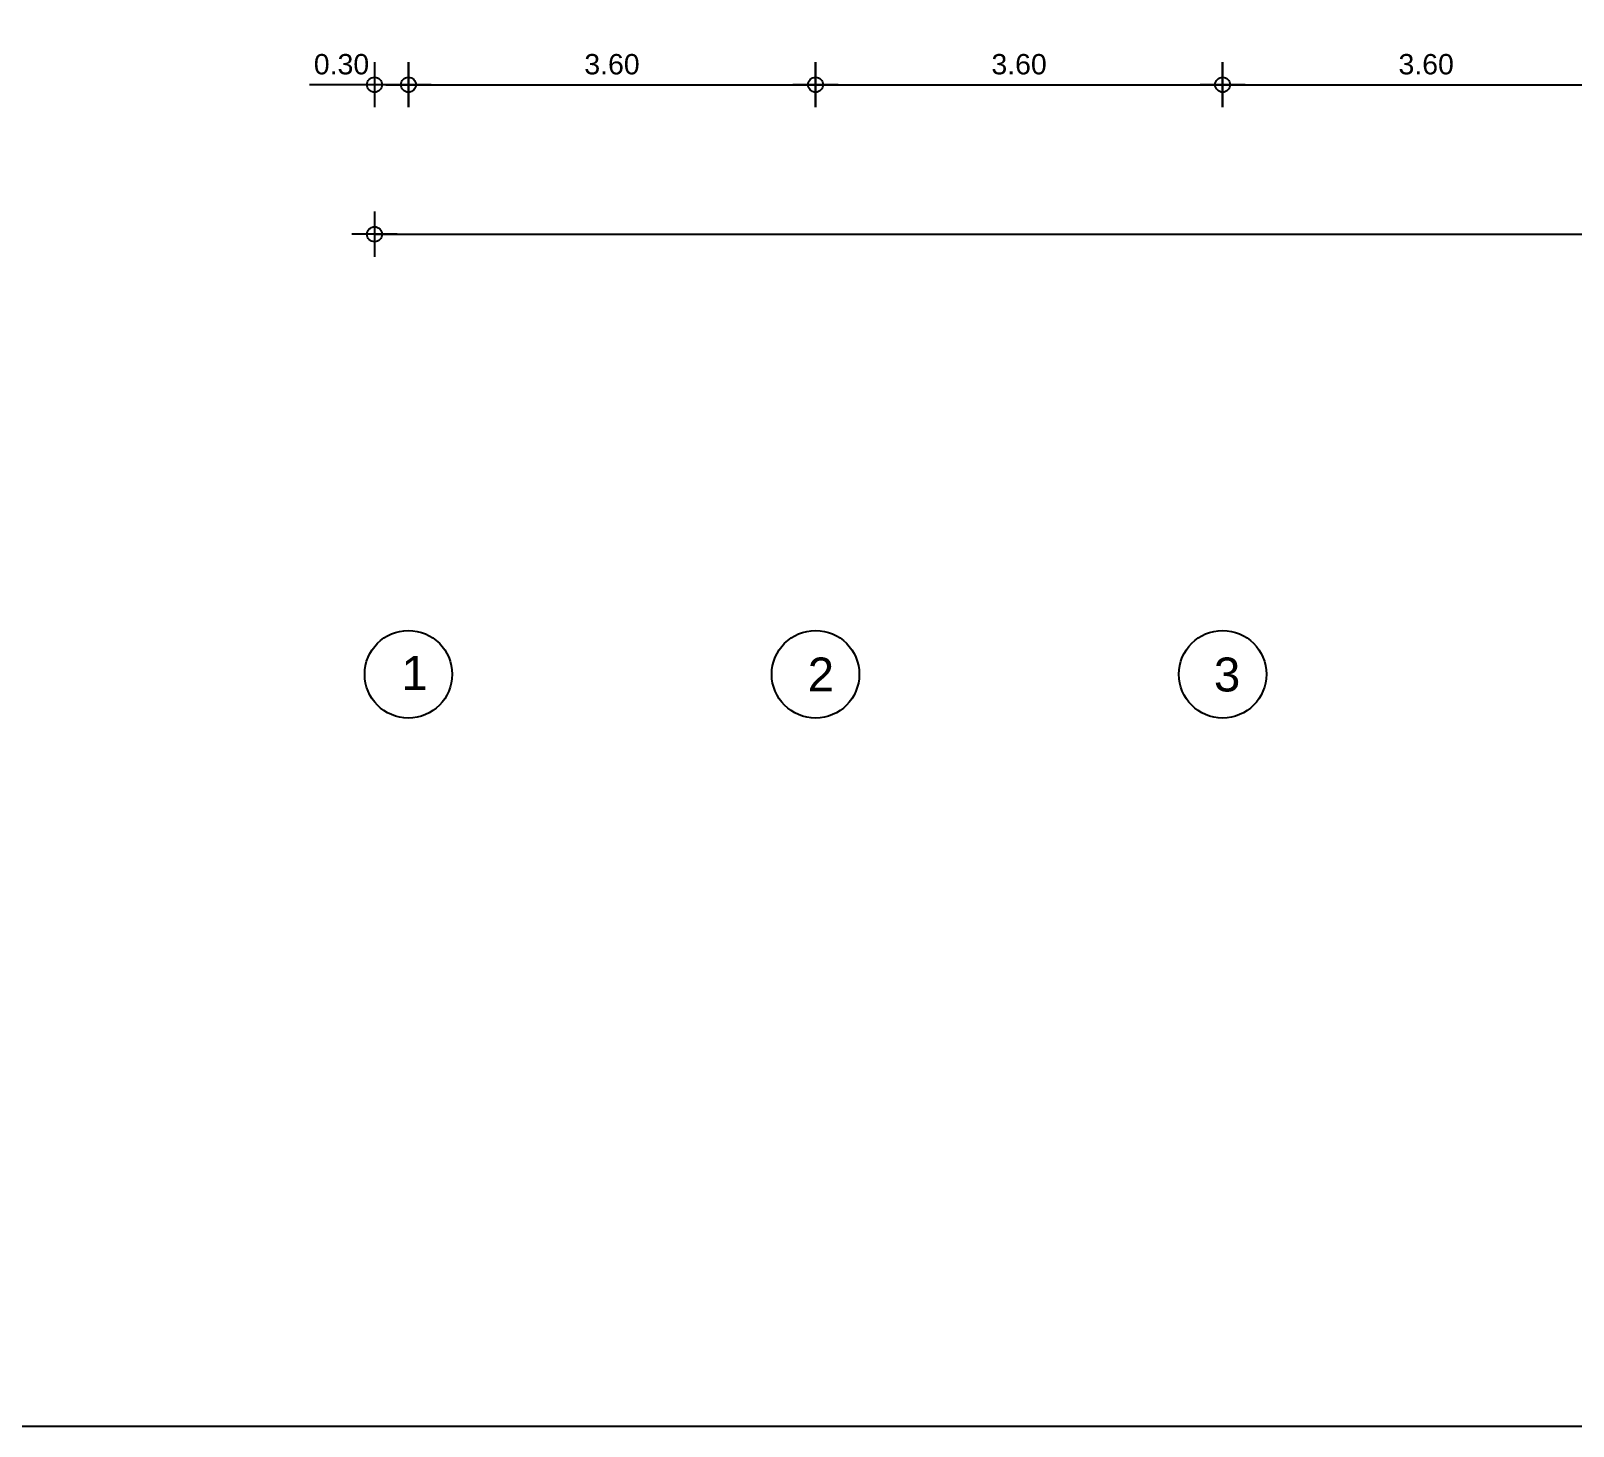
# Model space of a CAD drawing. Header units: metres. Extents: x -11 to 85, y -301 to 135.
# Drawn here: x 11.73 to 25.37, y -299.74 to -287.41 of the extents above; entities that cross this region are included whole.
import ezdxf

# ---------------------------------------------------------------- set-up
doc = ezdxf.new("R2010")
doc.units = ezdxf.units.M
doc.header["$LTSCALE"] = 0.036
doc.header["$PDMODE"] = 2
for name, color, linetype in [('arxitek ypogeio', 252, 'Continuous'), ('BORDER', 5, 'Continuous'), ('DIMBLK', 252, 'Continuous'), ('LAYER-ON', 4, 'Continuous')]:
    doc.layers.add(name, color=color, linetype=linetype)
doc.styles.add('COMU-N', font='arial.ttf')
doc.styles.get("Standard").update_dxf_attribs({"font": 'arial.ttf'})
doc.dimstyles.new('CADWDOT', dxfattribs={"dimscale": 0.1, "dimtxt": 1.8, "dimasz": 0.08, "dimexe": 2, "dimexo": 0, "dimgap": 0.09, "dimtad": 0, "dimrnd": 0.001, "dimzin": 0, "dimdsep": 46, "dimtxsty": 'Standard', "dimblk1": 'ARTDIM', "dimblk2": 'ARTDIM', "dimsah": 1, "dimcen": 0.09, "dimdle": 0.05, "dimse1": 1, "dimse2": 1, "dimadec": 0, "dimazin": 0, "dimtfac": 1, "dimtmove": 0, "dimatfit": 3, "dimldrblk": 'ARTDIM', "dimfxl": 2, "dimtvp": 0.9999, "dimtolj": 1, "dimtzin": 0, "dimarcsym": 0})

# ---------------------------------------------------------------- blocks, each defined once
blk = doc.blocks.new('ARTDIM')
at = {"layer": 'DIMBLK'}
for p, q in [((0, -24.9975), (0, 24.9975)), ((-24.9975, 0), (24.9975, 0))]:
    blk.add_line(p, q, dxfattribs=at)
blk.add_circle((0, 0), 8.25, dxfattribs=at)
blk = doc.blocks.new('*D1495')
at = {"layer": 'arxitek ypogeio', "color": 0, "lineweight": -2}
for p, q in [((14.774, -287.882), (14.199, -287.882)), ((15.066, -287.882), (14.782, -287.882))]:
    blk.add_line(p, q, dxfattribs=at)
at = {"layer": 'Defpoints', "color": 0, "transparency": 16777216}
for p in [(14.774, -285.39), (15.074, -285.39), (14.774, -287.882)]:
    blk.add_point(p, dxfattribs=at)
at = {"layer": 'arxitek ypogeio', "color": 0, "lineweight": -2, "xscale": 0.008, "yscale": 0.008, "zscale": 0.008, "rotation": 180}
blk.add_blockref('ARTDIM', (14.774, -287.882), dxfattribs=at)
at = {"layer": 'arxitek ypogeio', "color": 0, "lineweight": -2, "xscale": 0.008, "yscale": 0.008, "zscale": 0.008}
blk.add_blockref('ARTDIM', (15.074, -287.882), dxfattribs=at)
at = {"layer": 'arxitek ypogeio', "color": 0, "insert": (14.482, -287.702), "char_height": 0.18, "attachment_point": 5}
blk.add_mtext('\\A1;0.30', dxfattribs=at)
blk = doc.blocks.new('*D1496')
at = {"layer": 'arxitek ypogeio', "color": 0, "lineweight": -2}
blk.add_line((14.782, -289.204), (47.766, -289.204), dxfattribs=at)
at = {"layer": 'Defpoints', "color": 0, "transparency": 16777216}
for p in [(14.774, -285.985), (47.774, -285.985), (47.774, -289.204)]:
    blk.add_point(p, dxfattribs=at)
at = {"layer": 'arxitek ypogeio', "color": 0, "lineweight": -2, "xscale": 0.008, "yscale": 0.008, "zscale": 0.008, "rotation": 180}
blk.add_blockref('ARTDIM', (14.774, -289.204), dxfattribs=at)
at = {"layer": 'arxitek ypogeio', "color": 0, "lineweight": -2, "xscale": 0.008, "yscale": 0.008, "zscale": 0.008}
blk.add_blockref('ARTDIM', (47.774, -289.204), dxfattribs=at)
at = {"layer": 'arxitek ypogeio', "color": 0, "insert": (31.274, -289.024), "char_height": 0.18, "attachment_point": 5}
blk.add_mtext('\\A1;33.00', dxfattribs=at)
blk = doc.blocks.new('*D1497')
at = {"layer": 'arxitek ypogeio', "color": 0, "lineweight": -2}
blk.add_line((15.082, -287.882), (18.666, -287.882), dxfattribs=at)
at = {"layer": 'Defpoints', "color": 0, "transparency": 16777216}
for p in [(15.074, -285.39), (18.674, -287.882), (18.674, -291.098)]:
    blk.add_point(p, dxfattribs=at)
at = {"layer": 'arxitek ypogeio', "color": 0, "lineweight": -2, "xscale": 0.008, "yscale": 0.008, "zscale": 0.008, "rotation": 180}
blk.add_blockref('ARTDIM', (15.074, -287.882), dxfattribs=at)
at = {"layer": 'arxitek ypogeio', "color": 0, "lineweight": -2, "xscale": 0.008, "yscale": 0.008, "zscale": 0.008}
blk.add_blockref('ARTDIM', (18.674, -287.882), dxfattribs=at)
at = {"layer": 'arxitek ypogeio', "color": 0, "insert": (16.874, -287.702), "char_height": 0.18, "attachment_point": 5}
blk.add_mtext('\\A1;3.60', dxfattribs=at)
blk = doc.blocks.new('*D1498')
at = {"layer": 'arxitek ypogeio', "color": 0, "lineweight": -2}
blk.add_line((18.682, -287.882), (22.266, -287.882), dxfattribs=at)
at = {"layer": 'Defpoints', "color": 0, "transparency": 16777216}
for p in [(22.274, -287.882), (18.674, -291.098), (22.274, -291.098)]:
    blk.add_point(p, dxfattribs=at)
at = {"layer": 'arxitek ypogeio', "color": 0, "lineweight": -2, "xscale": 0.008, "yscale": 0.008, "zscale": 0.008, "rotation": 180}
blk.add_blockref('ARTDIM', (18.674, -287.882), dxfattribs=at)
at = {"layer": 'arxitek ypogeio', "color": 0, "lineweight": -2, "xscale": 0.008, "yscale": 0.008, "zscale": 0.008}
blk.add_blockref('ARTDIM', (22.274, -287.882), dxfattribs=at)
at = {"layer": 'arxitek ypogeio', "color": 0, "insert": (20.474, -287.702), "char_height": 0.18, "attachment_point": 5}
blk.add_mtext('\\A1;3.60', dxfattribs=at)
blk = doc.blocks.new('*D1499')
at = {"layer": 'arxitek ypogeio', "color": 0, "lineweight": -2}
blk.add_line((22.282, -287.882), (25.866, -287.882), dxfattribs=at)
at = {"layer": 'Defpoints', "color": 0, "transparency": 16777216}
for p in [(25.874, -287.882), (22.274, -291.098), (25.874, -291.098)]:
    blk.add_point(p, dxfattribs=at)
at = {"layer": 'arxitek ypogeio', "color": 0, "lineweight": -2, "xscale": 0.008, "yscale": 0.008, "zscale": 0.008, "rotation": 180}
blk.add_blockref('ARTDIM', (22.274, -287.882), dxfattribs=at)
at = {"layer": 'arxitek ypogeio', "color": 0, "lineweight": -2, "xscale": 0.008, "yscale": 0.008, "zscale": 0.008}
blk.add_blockref('ARTDIM', (25.874, -287.882), dxfattribs=at)
at = {"layer": 'arxitek ypogeio', "color": 0, "insert": (24.074, -287.702), "char_height": 0.18, "attachment_point": 5}
blk.add_mtext('\\A1;3.60', dxfattribs=at)
blk = doc.blocks.new('art103')
at = {"layer": 'BORDER'}
blk.add_line((0.25, 0.25), (20.75, 0.25), dxfattribs=at)

msp = doc.modelspace()

# ---------------------------------------------------------------- linework, layer by layer
at = {"layer": 'arxitek ypogeio'}
for centre in [(15.074, -293.095), (18.674, -293.095), (22.274, -293.095)]:
    msp.add_circle(centre, 0.387, dxfattribs=at)

# ---------------------------------------------------------------- block references
at = {"layer": 'LAYER-ON', "xscale": 4, "yscale": 4, "zscale": 4}
msp.add_blockref('art103', (0, -300.743), dxfattribs=at)

# ---------------------------------------------------------------- texts
at = {"layer": 'arxitek ypogeio', "style": 'COMU-N'}
for s, p in [('1', (15.012, -293.233)), ('2', (18.605, -293.247)), ('3', (22.197, -293.247))]:
    msp.add_text(s, height=0.3, dxfattribs=at).set_placement(p)

# ---------------------------------------------------------------- dimensions: what is measured, and where the dimension line sits
at = {"layer": 'arxitek ypogeio'}
for base, p1, p2, picture, middle in [((14.774, -287.882), (15.074, -285.39), (14.774, -285.39), '*D1495', (14.482, -287.702)), ((18.674, -287.882), (15.074, -285.39), (18.674, -291.098), '*D1497', (16.874, -287.702)), ((47.774, -289.204), (14.774, -285.985), (47.774, -285.985), '*D1496', (31.274, -289.024)), ((22.274, -287.882), (18.674, -291.098), (22.274, -291.098), '*D1498', (20.474, -287.702)), ((25.874, -287.882), (22.274, -291.098), (25.874, -291.098), '*D1499', (24.074, -287.702))]:
    dim = msp.add_linear_dim(base=base, p1=p1, p2=p2, dimstyle='CADWDOT', dxfattribs=at)
    dim.commit()
    dim.dimension.update_dxf_attribs({"geometry": picture, "text_midpoint": middle})

doc.saveas('drawing.dxf')
